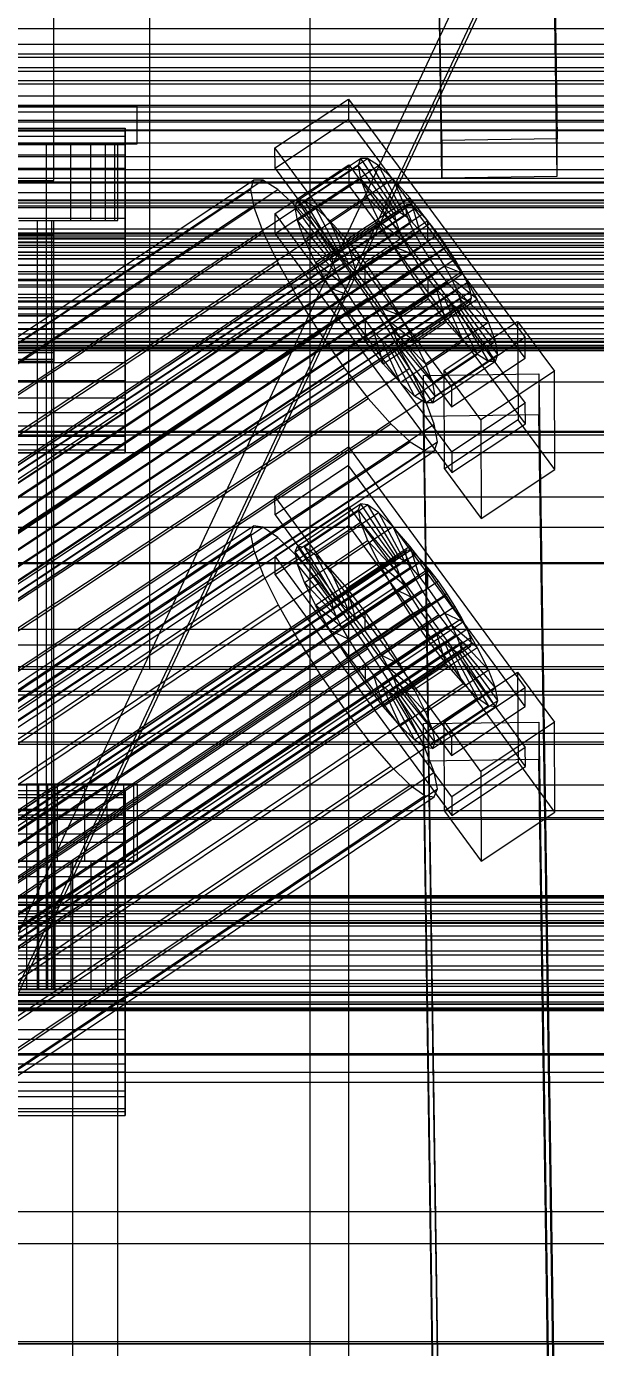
# Model space of a CAD drawing. Header units: millimetres. Extents: x -2500 to 58855, y -53268 to 6837.
# Drawn here: x 295.7 to 384.5, y -35105.9 to -34899.7 of the extents above; entities that cross this region are included whole.
import ezdxf

# ---------------------------------------------------------------- set-up
doc = ezdxf.new("R2010")
doc.units = ezdxf.units.MM
for name, color, linetype, lineweight in [('COTAS_O', 1, 'Continuous', 0), ('COTAS_R', 1, 'Continuous', 0), ('frontal_briquetadora', 7, 'Continuous', 0), ('frontal_C01', 7, 'Continuous', 0), ('frontal_C02', 7, 'Continuous', 0), ('frontal_C03', 7, 'Continuous', 0), ('frontal_C05', 7, 'Continuous', 0), ('frontal_mezcladora', 7, 'Continuous', 0), ('frontal_secador', 7, 'Continuous', 0), ('frontal_tolva-C01', 7, 'Continuous', 0)]:
    doc.layers.add(name, color=color, linetype=linetype, lineweight=lineweight)
doc.dimstyles.new('R19_100', dxfattribs={"dimtxt": 250, "dimasz": 150, "dimexe": 150, "dimexo": 80, "dimgap": 100, "dimtad": 1, "dimtih": 1, "dimtoh": 1, "dimdsep": 46, "dimcen": 0.09, "dimadec": 0, "dimazin": 0, "dimtfac": 1, "dimtdec": 4, "dimtofl": 0, "dimtmove": 0, "dimatfit": 3, "dimfxl": 1, "dimtolj": 1, "dimtzin": 0, "dimarcsym": 0})

# ---------------------------------------------------------------- blocks, each defined once
blk = doc.blocks.new('*D37')
at = {"layer": 'COTAS_R', "color": 0, "lineweight": -2, "transparency": 16777216}
for p, q in [((-1750, -35420), (-1750, -34450)), ((2600, -35420), (2600, -34450)), ((-1600, -34600), (2450, -34600))]:
    blk.add_line(p, q, dxfattribs=at)
at = {"layer": 'COTAS_R', "color": 0, "transparency": 16777216}
for points in [[(-1600, -34575), (-1600, -34625), (-1750, -34600)], [(2450, -34575), (2450, -34625), (2600, -34600)]]:
    blk.add_solid(points, dxfattribs=at)
at = {"layer": 'Defpoints', "color": 0, "transparency": 16777216}
for p in [(2600, -34600), (-1750, -35500), (2600, -35500)]:
    blk.add_point(p, dxfattribs=at)
blk = doc.blocks.new('*D43')
at = {"layer": 'COTAS_O', "color": 0, "lineweight": -2, "transparency": 16777216}
for p, q in [((-650, -34820), (-650, -34050)), ((650, -34820), (650, -34050)), ((-500, -34200), (500, -34200))]:
    blk.add_line(p, q, dxfattribs=at)
at = {"layer": 'COTAS_O', "color": 0, "transparency": 16777216}
for points in [[(-500, -34175), (-500, -34225), (-650, -34200)], [(500, -34175), (500, -34225), (650, -34200)]]:
    blk.add_solid(points, dxfattribs=at)
at = {"layer": 'Defpoints', "color": 0, "transparency": 16777216}
for p in [(650, -34200), (-650, -34900), (650, -34900)]:
    blk.add_point(p, dxfattribs=at)

msp = doc.modelspace()

# ---------------------------------------------------------------- linework, layer by layer
at = {"layer": 'frontal_briquetadora'}
for p, q in [((315, -35000), (315, -34710)), ((340, -34940), (340, -34760)), ((-1330, -34940), (340, -34940)), ((340, -34940), (490, -34940)), ((340, -34950), (340, -34940)), ((-1330, -34950), (340, -34950)), ((340, -34950), (346, -34950)), ((340, -35988), (340, -34950)), ((340, -34950), (490, -34950)), ((346, -35988), (346, -34950)), ((346, -34950), (484, -34950)), ((-1330, -35000), (490, -35000)), ((315, -35000), (430, -35000)), ((-1330, -35010), (490, -35010))]:
    msp.add_line(p, q, dxfattribs=at)
at = {"layer": 'frontal_C01'}
for p, q in [((334.501, -34918.631), (345.969, -34911.019)), ((345.969, -34911.019), (345.981, -34914.221)), ((345.969, -34911.019), (373.501, -34948.258)), ((345.981, -34914.221), (334.513, -34921.833)), ((373.513, -34951.46), (345.981, -34914.221)), ((-311.15, -34915.54), (311.15, -34915.54)), ((-311.15, -34915.982), (311.15, -34915.982)), ((-311.15, -34916.825), (311.15, -34916.825)), ((311.15, -34915.982), (311.15, -34915.54)), ((311.15, -34915.54), (311.15, -34916.825)), ((311.15, -34918.122), (311.15, -34915.982)), ((311.15, -34916.825), (311.15, -34919.749)), ((-311.15, -34918.122), (311.15, -34918.122)), ((311.15, -34921.813), (311.15, -34918.122)), ((334.513, -34921.833), (334.501, -34918.631)), ((362.033, -34955.87), (334.501, -34918.631)), ((-311.15, -34919.749), (311.15, -34919.749)), ((311.15, -34919.749), (311.15, -34924.115)), ((338.005, -34926.842), (347.835, -34920.318)), ((339.088, -34926.847), (348.918, -34920.323)), ((347.835, -34920.318), (347.47, -34921.39)), ((348.918, -34920.323), (347.835, -34920.318)), ((347.835, -34920.318), (353.378, -34928.64)), ((350.645, -34921.406), (348.918, -34920.323)), ((348.918, -34920.323), (353.892, -34928.643)), ((-311.15, -34921.813), (311.15, -34921.813)), ((311.15, -34926.804), (311.15, -34921.813)), ((334.513, -34921.833), (362.045, -34959.072)), ((334.539, -34928.877), (346.008, -34921.265)), ((337.64, -34927.914), (347.47, -34921.39)), ((340.816, -34927.93), (350.645, -34921.406)), ((346.008, -34921.265), (346.02, -34924.467)), ((346.008, -34921.265), (373.539, -34958.504)), ((347.47, -34921.39), (353.205, -34929.148)), ((347.47, -34921.39), (347.847, -34923.467)), ((352.899, -34923.492), (350.645, -34921.406)), ((350.645, -34921.406), (354.71, -34929.156)), ((-311.15, -34924.115), (311.15, -34924.115)), ((146.383, -35047.455), (330.692, -34925.124)), ((146.872, -35046.022), (331.181, -34923.69)), ((148.32, -35046.029), (332.629, -34923.698)), ((150.629, -35047.476), (334.938, -34925.145)), ((311.15, -34924.115), (311.15, -34929.623)), ((331.181, -34923.69), (330.692, -34925.124)), ((330.692, -34925.124), (331.197, -34927.9)), ((332.629, -34923.698), (331.181, -34923.69)), ((334.938, -34925.145), (332.629, -34923.698)), ((346.02, -34924.467), (334.551, -34932.078)), ((337.95, -34927.934), (334.938, -34925.145)), ((338.017, -34929.991), (347.847, -34923.467)), ((343.069, -34930.016), (352.899, -34923.492)), ((373.551, -34961.706), (346.02, -34924.467)), ((347.847, -34923.467), (353.384, -34930.132)), ((347.847, -34923.467), (348.941, -34926.406)), ((355.525, -34926.439), (352.899, -34923.492)), ((352.899, -34923.492), (355.777, -34930.144)), ((-311.15, -34926.804), (311.15, -34926.804)), ((311.15, -34932.755), (311.15, -34926.804)), ((337.64, -34927.914), (338.005, -34926.842)), ((343.549, -34935.165), (338.005, -34926.842)), ((338.005, -34926.842), (339.088, -34926.847)), ((344.062, -34935.167), (339.088, -34926.847)), ((339.088, -34926.847), (340.816, -34927.93)), ((339.111, -34932.931), (348.941, -34926.406)), ((345.695, -34932.964), (355.525, -34926.439)), ((348.941, -34926.406), (353.902, -34931.524)), ((348.941, -34926.406), (350.678, -34930.009)), ((358.345, -34930.047), (355.525, -34926.439)), ((355.525, -34926.439), (357.021, -34931.54)), ((141.045, -35069.965), (354.844, -34928.061)), ((141.218, -35069.457), (355.017, -34927.553)), ((141.224, -35070.949), (355.022, -34929.044)), ((141.731, -35069.46), (355.53, -34927.555)), ((142.549, -35069.973), (356.348, -34928.068)), ((143.617, -35070.961), (357.415, -34929.056)), ((146.887, -35050.232), (331.197, -34927.9)), ((153.641, -35050.265), (337.95, -34927.934)), ((331.197, -34927.9), (332.659, -34931.83)), ((334.551, -34932.078), (334.539, -34928.877)), ((362.071, -34966.116), (334.539, -34928.877)), ((343.376, -34935.672), (337.64, -34927.914)), ((338.017, -34929.991), (337.64, -34927.914)), ((341.461, -34931.874), (337.95, -34927.934)), ((344.88, -34935.68), (340.816, -34927.93)), ((340.816, -34927.93), (343.069, -34930.016)), ((353.205, -34929.148), (343.376, -34935.672)), ((353.378, -34928.64), (343.549, -34935.165)), ((353.892, -34928.643), (344.062, -34935.167)), ((354.71, -34929.156), (344.88, -34935.68)), ((353.205, -34929.148), (353.378, -34928.64)), ((353.384, -34930.132), (353.205, -34929.148)), ((353.378, -34928.64), (353.892, -34928.643)), ((353.892, -34928.643), (354.71, -34929.156)), ((354.71, -34929.156), (355.777, -34930.144)), ((355.017, -34927.553), (354.844, -34928.061)), ((354.844, -34928.061), (355.022, -34929.044)), ((355.53, -34927.555), (355.017, -34927.553)), ((355.022, -34929.044), (355.541, -34930.437)), ((356.348, -34928.068), (355.53, -34927.555)), ((357.415, -34929.056), (356.348, -34928.068)), ((358.659, -34930.452), (357.415, -34929.056)), ((-311.15, -34929.623), (311.15, -34929.623)), ((141.742, -35072.341), (355.541, -34930.437)), ((144.861, -35072.357), (358.659, -34930.452)), ((311.15, -34929.623), (311.15, -34935.899)), ((343.554, -34936.656), (338.017, -34929.991)), ((339.111, -34932.931), (338.017, -34929.991)), ((340.848, -34936.533), (350.678, -34930.009)), ((345.947, -34936.668), (343.069, -34930.016)), ((343.069, -34930.016), (345.695, -34932.964)), ((353.384, -34930.132), (343.554, -34936.656)), ((355.777, -34930.144), (345.947, -34936.668)), ((358.345, -34930.047), (348.515, -34936.571)), ((350.678, -34930.009), (354.725, -34933.231)), ((350.678, -34930.009), (352.938, -34934.028)), ((353.902, -34931.524), (353.384, -34930.132)), ((355.541, -34930.437), (356.363, -34932.143)), ((355.777, -34930.144), (357.021, -34931.54)), ((358.357, -34933.249), (358.345, -34930.047)), ((361.166, -34934.069), (358.345, -34930.047)), ((359.995, -34932.161), (358.659, -34930.452)), ((-440, -34931.906), (440, -34931.906)), ((-440, -34932.063), (440, -34932.063)), ((-440, -34932.361), (440, -34932.361)), ((-440, -34932.821), (440, -34932.821)), ((-440, -34933.398), (440, -34933.398)), ((311.15, -34932.755), (-311.15, -34932.755)), ((142.565, -35074.048), (356.363, -34932.143)), ((359.995, -34932.161), (146.196, -35074.066)), ((148.35, -35054.162), (332.659, -34931.83)), ((157.152, -35054.205), (341.461, -34931.874)), ((311.15, -34939.26), (311.15, -34932.755)), ((332.659, -34931.83), (334.981, -34936.646)), ((334.551, -34932.078), (362.083, -34969.317)), ((344.073, -34938.049), (339.111, -34932.931)), ((340.848, -34936.533), (339.111, -34932.931)), ((345.231, -34936.697), (341.461, -34931.874)), ((353.902, -34931.524), (344.073, -34938.049)), ((354.725, -34933.231), (344.895, -34939.755)), ((347.191, -34938.064), (345.695, -34932.964)), ((345.695, -34932.964), (348.515, -34936.571)), ((357.021, -34931.54), (347.191, -34938.064)), ((348.527, -34939.773), (358.357, -34933.249)), ((354.725, -34933.231), (353.902, -34931.524)), ((355.796, -34935.135), (354.725, -34933.231)), ((356.363, -34932.143), (357.434, -34934.047)), ((357.021, -34931.54), (358.357, -34933.249)), ((358.357, -34933.249), (359.693, -34935.154)), ((361.332, -34934.067), (359.995, -34932.161)), ((-440, -34934.129), (440, -34934.129)), ((-440, -34934.944), (440, -34934.944)), ((143.635, -35075.952), (357.434, -34934.047)), ((147.533, -35075.971), (361.332, -34934.067)), ((343.108, -34940.553), (352.938, -34934.028)), ((343.549, -34935.165), (343.376, -34935.672)), ((344.062, -34935.167), (343.549, -34935.165)), ((344.88, -34935.68), (344.062, -34935.167)), ((355.796, -34935.135), (345.966, -34941.659)), ((359.693, -34935.154), (349.863, -34941.678)), ((351.336, -34940.594), (361.166, -34934.069)), ((352.938, -34934.028), (355.796, -34935.135)), ((352.938, -34934.028), (355.569, -34938.191)), ((357.042, -34937.107), (355.796, -34935.135)), ((357.434, -34934.047), (358.68, -34936.019)), ((361.166, -34934.069), (359.693, -34935.154)), ((359.693, -34935.154), (360.939, -34937.126)), ((363.797, -34938.232), (361.166, -34934.069)), ((362.578, -34936.039), (361.332, -34934.067)), ((-440, -34935.897), (440, -34935.897)), ((-440, -34936.896), (440, -34936.896)), ((-311.15, -34935.899), (311.15, -34935.899)), ((144.881, -35077.924), (358.68, -34936.019)), ((148.779, -35077.943), (362.578, -34936.039)), ((150.672, -35058.977), (334.981, -34936.646)), ((345.231, -34936.697), (160.922, -35059.028)), ((311.15, -34935.899), (311.15, -34942.515)), ((334.981, -34936.646), (338.003, -34942.02)), ((344.895, -34939.755), (340.848, -34936.533)), ((343.108, -34940.553), (340.848, -34936.533)), ((343.376, -34935.672), (343.554, -34936.656)), ((343.554, -34936.656), (344.073, -34938.049)), ((345.947, -34936.668), (344.88, -34935.68)), ((349.002, -34942.074), (345.231, -34936.697)), ((347.191, -34938.064), (345.947, -34936.668)), ((357.042, -34937.107), (347.212, -34943.631)), ((348.515, -34936.571), (348.527, -34939.773)), ((348.515, -34936.571), (351.336, -34940.594)), ((360.939, -34937.126), (351.109, -34943.65)), ((355.569, -34938.191), (357.042, -34937.107)), ((358.378, -34939.012), (357.042, -34937.107)), ((358.68, -34936.019), (360.017, -34937.925)), ((363.797, -34938.232), (360.939, -34937.126)), ((360.939, -34937.126), (362.01, -34939.03)), ((363.648, -34937.943), (362.578, -34936.039)), ((440, -34938.006), (-440, -34938.006)), ((-440, -34939.12), (440, -34939.12)), ((-311.15, -34939.26), (311.15, -34939.26)), ((146.218, -35079.829), (360.017, -34937.925)), ((147.554, -35081.538), (361.352, -34939.634)), ((149.85, -35079.847), (363.648, -34937.943)), ((150.672, -35081.553), (364.471, -34939.649)), ((311.15, -34945.876), (311.15, -34939.26)), ((344.073, -34938.049), (344.895, -34939.755)), ((344.895, -34939.755), (345.966, -34941.659)), ((345.739, -34944.716), (355.569, -34938.191)), ((348.527, -34939.773), (347.191, -34938.064)), ((358.378, -34939.012), (348.548, -34945.536)), ((362.01, -34939.03), (352.18, -34945.554)), ((353.967, -34944.757), (363.797, -34938.232)), ((355.569, -34938.191), (358.39, -34942.214)), ((358.39, -34942.214), (358.378, -34939.012)), ((359.714, -34940.721), (358.378, -34939.012)), ((360.017, -34937.925), (361.352, -34939.634)), ((361.352, -34939.634), (362.596, -34941.03)), ((366.057, -34942.252), (362.01, -34939.03)), ((362.01, -34939.03), (362.833, -34940.736)), ((364.471, -34939.649), (363.648, -34937.943)), ((366.057, -34942.252), (363.797, -34938.232)), ((364.989, -34941.042), (364.471, -34939.649)), ((-440, -34940.311), (440, -34940.311)), ((-440, -34941.464), (440, -34941.464)), ((148.798, -35082.934), (362.596, -34941.03)), ((151.191, -35082.946), (364.989, -34941.042)), ((345.966, -34941.659), (343.108, -34940.553)), ((345.739, -34944.716), (343.108, -34940.553)), ((345.966, -34941.659), (347.212, -34943.631)), ((349.863, -34941.678), (348.527, -34939.773)), ((349.863, -34941.678), (351.336, -34940.594)), ((351.109, -34943.65), (349.863, -34941.678)), ((359.714, -34940.721), (349.884, -34947.245)), ((351.336, -34940.594), (353.967, -34944.757)), ((362.833, -34940.736), (353.003, -34947.261)), ((361.21, -34945.821), (359.714, -34940.721)), ((360.958, -34942.117), (359.714, -34940.721)), ((362.596, -34941.03), (363.664, -34942.018)), ((367.794, -34945.854), (362.833, -34940.736)), ((362.833, -34940.736), (363.351, -34942.129)), ((365.168, -34942.025), (364.989, -34941.042)), ((-440, -34942.655), (440, -34942.655)), ((-440, -34943.769), (440, -34943.769)), ((-311.15, -34942.515), (311.15, -34942.515)), ((149.865, -35083.922), (363.664, -34942.018)), ((150.683, -35084.435), (364.482, -34942.531)), ((151.196, -35084.438), (364.995, -34942.533)), ((151.369, -35083.93), (365.168, -34942.025)), ((153.694, -35064.351), (338.003, -34942.02)), ((164.693, -35064.406), (349.002, -34942.074)), ((311.15, -34942.515), (311.15, -34949.02)), ((338.003, -34942.02), (341.52, -34947.585)), ((347.212, -34943.631), (345.739, -34944.716)), ((347.212, -34943.631), (348.548, -34945.536)), ((348.56, -34948.738), (358.39, -34942.214)), ((352.519, -34947.639), (349.002, -34942.074)), ((352.18, -34945.554), (351.109, -34943.65)), ((351.109, -34943.65), (353.967, -34944.757)), ((360.958, -34942.117), (351.128, -34948.641)), ((362.025, -34943.105), (352.196, -34949.63)), ((362.843, -34943.618), (353.014, -34950.142)), ((363.351, -34942.129), (353.521, -34948.653)), ((363.357, -34943.621), (353.527, -34950.145)), ((363.53, -34943.113), (353.7, -34949.637)), ((356.228, -34948.776), (366.057, -34942.252)), ((358.39, -34942.214), (361.21, -34945.821)), ((363.836, -34948.769), (360.958, -34942.117)), ((362.025, -34943.105), (360.958, -34942.117)), ((366.09, -34950.855), (362.025, -34943.105)), ((362.843, -34943.618), (362.025, -34943.105)), ((367.817, -34951.938), (362.843, -34943.618)), ((363.357, -34943.621), (362.843, -34943.618)), ((368.888, -34948.794), (363.351, -34942.129)), ((363.351, -34942.129), (363.53, -34943.113)), ((363.53, -34943.113), (363.357, -34943.621)), ((368.9, -34951.943), (363.357, -34943.621)), ((369.265, -34950.871), (363.53, -34943.113)), ((363.664, -34942.018), (364.482, -34942.531)), ((364.482, -34942.531), (364.995, -34942.533)), ((364.995, -34942.533), (365.168, -34942.025)), ((367.794, -34945.854), (366.057, -34942.252)), ((-440, -34944.879), (440, -34944.879)), ((-440, -34945.878), (440, -34945.878)), ((-311.15, -34945.876), (311.15, -34945.876)), ((311.15, -34952.152), (311.15, -34945.876)), ((348.56, -34948.738), (345.739, -34944.716)), ((348.548, -34945.536), (348.56, -34948.738)), ((348.548, -34945.536), (349.884, -34947.245)), ((351.38, -34952.346), (361.21, -34945.821)), ((353.003, -34947.261), (352.18, -34945.554)), ((352.18, -34945.554), (356.228, -34948.776)), ((353.967, -34944.757), (356.228, -34948.776)), ((357.964, -34952.379), (367.794, -34945.854)), ((360.882, -34953.358), (372.35, -34945.746)), ((361.21, -34945.821), (363.836, -34948.769)), ((368.888, -34948.794), (367.794, -34945.854)), ((372.35, -34945.746), (372.408, -34961.115)), ((372.35, -34945.746), (378.086, -34953.504)), ((-440, -34946.831), (440, -34946.831)), ((-440, -34947.646), (440, -34947.646)), ((157.211, -35069.916), (341.52, -34947.585)), ((168.21, -35069.971), (352.519, -34947.639)), ((341.52, -34947.585), (345.291, -34952.962)), ((349.884, -34947.245), (351.38, -34952.346)), ((349.884, -34947.245), (351.128, -34948.641)), ((355.541, -34953.013), (352.519, -34947.639)), ((353.521, -34948.653), (353.003, -34947.261)), ((353.003, -34947.261), (357.964, -34952.379)), ((-440, -34948.377), (440, -34948.377)), ((-440, -34948.954), (440, -34948.954)), ((-440, -34949.414), (440, -34949.414)), ((-440, -34949.712), (440, -34949.712)), ((-440, -34949.869), (440, -34949.869)), ((-311.15, -34949.02), (311.15, -34949.02)), ((311.15, -34949.02), (311.15, -34954.971)), ((351.38, -34952.346), (348.56, -34948.738)), ((351.128, -34948.641), (354.006, -34955.293)), ((351.128, -34948.641), (352.196, -34949.63)), ((352.196, -34949.63), (356.26, -34957.379)), ((352.196, -34949.63), (353.014, -34950.142)), ((353.7, -34949.637), (353.521, -34948.653)), ((353.521, -34948.653), (359.058, -34955.318)), ((353.527, -34950.145), (353.7, -34949.637)), ((353.7, -34949.637), (359.436, -34957.395)), ((354.006, -34955.293), (363.836, -34948.769)), ((356.228, -34948.776), (357.964, -34952.379)), ((359.058, -34955.318), (368.888, -34948.794)), ((373.501, -34948.258), (362.033, -34955.87)), ((363.836, -34948.769), (366.09, -34950.855)), ((369.265, -34950.871), (368.888, -34948.794)), ((373.513, -34951.46), (373.501, -34948.258)), ((-450, -34950.263), (450, -34950.263)), ((353.014, -34950.142), (357.987, -34958.462)), ((353.014, -34950.142), (353.527, -34950.145)), ((353.527, -34950.145), (359.07, -34958.467)), ((356.26, -34957.379), (366.09, -34950.855)), ((357.987, -34958.462), (367.817, -34951.938)), ((359.07, -34958.467), (368.9, -34951.943)), ((359.436, -34957.395), (369.265, -34950.871)), ((362.045, -34959.072), (373.513, -34951.46)), ((366.09, -34950.855), (367.817, -34951.938)), ((367.817, -34951.938), (368.9, -34951.943)), ((368.9, -34951.943), (369.265, -34950.871)), ((-311.15, -34952.152), (311.15, -34952.152)), ((160.982, -35075.293), (345.291, -34952.962)), ((171.232, -35075.344), (355.541, -34953.013)), ((311.15, -34957.66), (311.15, -34952.152)), ((345.291, -34952.962), (349.061, -34957.785)), ((354.006, -34955.293), (351.38, -34952.346)), ((357.863, -34957.829), (355.541, -34953.013)), ((357.646, -34954.155), (375.644, -34953.914)), ((357.646, -34960.559), (357.646, -34954.155)), ((360.514, -35146.103), (357.646, -34954.155)), ((357.964, -34952.379), (359.058, -34955.318)), ((360.939, -34968.726), (360.882, -34953.358)), ((366.618, -34961.116), (360.882, -34953.358)), ((378.086, -34953.504), (366.618, -34961.116)), ((375.644, -34953.914), (375.644, -34960.317)), ((375.644, -34953.914), (378.512, -35145.861)), ((378.143, -34968.873), (378.086, -34953.504)), ((-311.15, -34954.971), (311.15, -34954.971)), ((311.15, -34954.971), (311.15, -34959.962)), ((356.26, -34957.379), (354.006, -34955.293)), ((359.058, -34955.318), (359.436, -34957.395)), ((362.033, -34955.87), (362.045, -34959.072)), ((-311.15, -34957.66), (311.15, -34957.66)), ((164.752, -35080.116), (349.061, -34957.785)), ((173.554, -35080.16), (357.863, -34957.829)), ((311.15, -34962.026), (311.15, -34957.66)), ((349.061, -34957.785), (352.572, -34961.725)), ((357.987, -34958.462), (356.26, -34957.379)), ((359.326, -34961.759), (357.863, -34957.829)), ((359.436, -34957.395), (359.07, -34958.467)), ((-311.15, -34959.962), (311.15, -34959.962)), ((311.15, -34959.962), (311.15, -34963.653)), ((375.644, -34960.317), (357.646, -34960.559)), ((359.07, -34958.467), (357.987, -34958.462)), ((373.539, -34958.504), (362.071, -34966.116)), ((373.551, -34961.706), (373.539, -34958.504)), ((378.512, -35152.265), (375.644, -34960.317)), ((-311.15, -34962.026), (311.15, -34962.026)), ((168.263, -35084.057), (352.572, -34961.725)), ((175.016, -35084.09), (359.326, -34961.759)), ((311.15, -34964.95), (311.15, -34962.026)), ((352.572, -34961.725), (355.584, -34964.514)), ((360.514, -35152.507), (357.646, -34960.559)), ((359.83, -34964.535), (359.326, -34961.759)), ((372.408, -34961.115), (360.939, -34968.726)), ((362.083, -34969.317), (373.551, -34961.706)), ((366.618, -34961.116), (366.675, -34976.484)), ((378.143, -34968.873), (372.408, -34961.115)), ((450, -34963.07), (-450, -34963.07)), ((-311.15, -34963.653), (311.15, -34963.653)), ((171.275, -35086.845), (355.584, -34964.514)), ((311.15, -34963.653), (311.15, -34965.793)), ((355.584, -34964.514), (357.893, -34965.961)), ((-311.15, -34964.95), (311.15, -34964.95)), ((-311.15, -34965.793), (311.15, -34965.793)), ((-311.15, -34966.235), (311.15, -34966.235)), ((173.584, -35088.293), (357.893, -34965.961)), ((175.032, -35088.3), (359.341, -34965.968)), ((175.521, -35086.867), (359.83, -34964.535)), ((311.15, -34966.235), (311.15, -34964.95)), ((311.15, -34965.793), (311.15, -34966.235)), ((357.893, -34965.961), (359.341, -34965.968)), ((359.341, -34965.968), (359.83, -34964.535)), ((362.071, -34966.116), (362.083, -34969.317)), ((360.939, -34968.726), (366.675, -34976.484)), ((366.675, -34976.484), (378.143, -34968.873)), ((450, -34983.421), (-450, -34983.421)), ((-450, -34996.228), (450, -34996.228))]:
    msp.add_line(p, q, dxfattribs=at)
at = {"layer": 'frontal_C02'}
for p, q in [((360.514, -34917.476), (357.646, -34723.709)), ((375.644, -34723.465), (378.512, -34917.232)), ((378.512, -34923.078), (375.644, -34729.311)), ((360.514, -34923.322), (357.646, -34729.554)), ((-425, -34911.965), (425, -34911.965)), ((378.512, -34917.232), (360.514, -34917.476)), ((360.514, -34917.476), (360.514, -34923.322)), ((378.512, -34923.078), (378.512, -34917.232)), ((360.514, -34923.322), (378.512, -34923.078)), ((425, -34923.441), (-425, -34923.441)), ((425, -34926.812), (-425, -34926.812)), ((-425, -34938.288), (425, -34938.288)), ((-450, -34966.206), (450, -34966.206)), ((334.501, -34973.009), (345.969, -34965.325)), ((345.969, -34965.325), (345.981, -34968.248)), ((345.969, -34965.325), (373.501, -35002.918)), ((345.981, -34968.248), (334.513, -34975.931)), ((373.513, -35005.841), (345.981, -34968.248)), ((334.513, -34975.931), (334.501, -34973.009)), ((362.033, -35010.602), (334.501, -34973.009)), ((334.539, -34982.361), (346.008, -34974.678)), ((338.005, -34980.8), (347.835, -34974.214)), ((339.088, -34980.947), (348.918, -34974.361)), ((346.008, -34974.678), (346.02, -34977.6)), ((346.008, -34974.678), (373.539, -35012.271)), ((347.835, -34974.214), (347.47, -34975.144)), ((348.918, -34974.361), (347.835, -34974.214)), ((347.835, -34974.214), (353.378, -34982.536)), ((350.645, -34975.576), (348.918, -34974.361)), ((348.918, -34974.361), (353.892, -34982.605)), ((334.513, -34975.931), (362.045, -35013.524)), ((337.64, -34981.73), (347.47, -34975.144)), ((340.816, -34982.162), (350.645, -34975.576)), ((347.47, -34975.144), (353.205, -34982.976)), ((347.47, -34975.144), (347.847, -34977.089)), ((352.899, -34977.775), (350.645, -34975.576)), ((350.645, -34975.576), (354.71, -34983.181)), ((450, -34977.896), (-450, -34977.896)), ((146.383, -35102.397), (330.692, -34978.913)), ((146.872, -35101.153), (331.181, -34977.669)), ((148.32, -35101.35), (332.629, -34977.866)), ((331.181, -34977.669), (330.692, -34978.913)), ((330.692, -34978.913), (331.197, -34981.512)), ((332.629, -34977.866), (331.181, -34977.669)), ((334.938, -34979.49), (332.629, -34977.866)), ((346.02, -34977.6), (334.551, -34985.284)), ((338.017, -34983.674), (347.847, -34977.089)), ((343.069, -34984.361), (352.899, -34977.775)), ((373.551, -35015.193), (346.02, -34977.6)), ((347.847, -34977.089), (353.384, -34983.897)), ((347.847, -34977.089), (348.941, -34979.914)), ((355.525, -34980.81), (352.899, -34977.775)), ((352.899, -34977.775), (355.777, -34984.223)), ((150.629, -35102.974), (334.938, -34979.49)), ((337.95, -34982.43), (334.938, -34979.49)), ((337.64, -34981.73), (338.005, -34980.8)), ((343.549, -34989.121), (338.005, -34980.8)), ((338.005, -34980.8), (339.088, -34980.947)), ((344.062, -34989.191), (339.088, -34980.947)), ((339.088, -34980.947), (340.816, -34982.162)), ((339.111, -34986.5), (348.941, -34979.914)), ((345.695, -34987.395), (355.525, -34980.81)), ((348.941, -34979.914), (353.902, -34985.236)), ((348.941, -34979.914), (350.678, -34983.429)), ((358.345, -34984.472), (355.525, -34980.81)), ((355.525, -34980.81), (357.021, -34985.66)), ((141.045, -35125.12), (354.844, -34981.879)), ((141.218, -35124.679), (355.017, -34981.438)), ((141.224, -35126.041), (355.022, -34982.799)), ((141.731, -35124.749), (355.53, -34981.508)), ((142.549, -35125.324), (356.348, -34982.083)), ((146.887, -35104.996), (331.197, -34981.512)), ((153.641, -35105.914), (337.95, -34982.43)), ((331.197, -34981.512), (332.659, -34985.29)), ((334.551, -34985.284), (334.539, -34982.361)), ((362.071, -35019.954), (334.539, -34982.361)), ((343.376, -34989.562), (337.64, -34981.73)), ((338.017, -34983.674), (337.64, -34981.73)), ((341.461, -34986.487), (337.95, -34982.43)), ((344.88, -34989.767), (340.816, -34982.162)), ((340.816, -34982.162), (343.069, -34984.361)), ((353.205, -34982.976), (343.376, -34989.562)), ((353.378, -34982.536), (343.549, -34989.121)), ((353.892, -34982.605), (344.062, -34989.191)), ((353.205, -34982.976), (353.378, -34982.536)), ((353.384, -34983.897), (353.205, -34982.976)), ((353.378, -34982.536), (353.892, -34982.605)), ((353.892, -34982.605), (354.71, -34983.181)), ((355.017, -34981.438), (354.844, -34981.879)), ((354.844, -34981.879), (355.022, -34982.799)), ((355.53, -34981.508), (355.017, -34981.438)), ((355.022, -34982.799), (355.541, -34984.138)), ((356.348, -34982.083), (355.53, -34981.508)), ((357.415, -34983.125), (356.348, -34982.083)), ((141.742, -35127.379), (355.541, -34984.138)), ((143.617, -35126.366), (357.415, -34983.125)), ((144.861, -35127.804), (358.659, -34984.562)), ((343.554, -34990.483), (338.017, -34983.674)), ((339.111, -34986.5), (338.017, -34983.674)), ((340.848, -34990.015), (350.678, -34983.429)), ((345.947, -34990.808), (343.069, -34984.361)), ((343.069, -34984.361), (345.695, -34987.395)), ((353.384, -34983.897), (343.554, -34990.483)), ((354.71, -34983.181), (344.88, -34989.767)), ((355.777, -34984.223), (345.947, -34990.808)), ((358.345, -34984.472), (348.515, -34991.058)), ((350.678, -34983.429), (354.725, -34986.901)), ((350.678, -34983.429), (352.938, -34987.394)), ((353.902, -34985.236), (353.384, -34983.897)), ((354.71, -34983.181), (355.777, -34984.223)), ((355.541, -34984.138), (356.363, -34985.803)), ((355.777, -34984.223), (357.021, -34985.66)), ((358.659, -34984.562), (357.415, -34983.125)), ((358.357, -34987.394), (358.345, -34984.472)), ((361.166, -34988.512), (358.345, -34984.472)), ((359.995, -34986.297), (358.659, -34984.562)), ((142.565, -35129.044), (356.363, -34985.803)), ((359.995, -34986.297), (146.196, -35129.538)), ((148.35, -35108.774), (332.659, -34985.29)), ((157.152, -35109.971), (341.461, -34986.487)), ((332.659, -34985.29), (334.981, -34989.989)), ((334.551, -34985.284), (362.083, -35022.877)), ((344.073, -34991.821), (339.111, -34986.5)), ((340.848, -34990.015), (339.111, -34986.5)), ((345.231, -34991.382), (341.461, -34986.487)), ((353.902, -34985.236), (344.073, -34991.821)), ((354.725, -34986.901), (344.895, -34993.486)), ((357.021, -34985.66), (347.191, -34992.246)), ((354.725, -34986.901), (353.902, -34985.236)), ((355.796, -34988.778), (354.725, -34986.901)), ((356.363, -34985.803), (357.434, -34987.681)), ((357.021, -34985.66), (358.357, -34987.394)), ((361.332, -34988.211), (359.995, -34986.297)), ((143.635, -35130.922), (357.434, -34987.681)), ((147.533, -35131.452), (361.332, -34988.211)), ((343.108, -34993.979), (352.938, -34987.394)), ((343.549, -34989.121), (343.376, -34989.562)), ((344.062, -34989.191), (343.549, -34989.121)), ((344.88, -34989.767), (344.062, -34989.191)), ((347.191, -34992.246), (345.695, -34987.395)), ((345.695, -34987.395), (348.515, -34991.058)), ((355.796, -34988.778), (345.966, -34995.364)), ((348.527, -34993.98), (358.357, -34987.394)), ((351.336, -34995.098), (361.166, -34988.512)), ((352.938, -34987.394), (355.796, -34988.778)), ((352.938, -34987.394), (355.569, -34991.537)), ((357.042, -34990.741), (355.796, -34988.778)), ((357.434, -34987.681), (358.68, -34989.644)), ((358.357, -34987.394), (359.693, -34989.308)), ((361.166, -34988.512), (359.693, -34989.308)), ((363.797, -34992.656), (361.166, -34988.512)), ((362.578, -34990.174), (361.332, -34988.211)), ((144.881, -35132.885), (358.68, -34989.644)), ((148.779, -35133.415), (362.578, -34990.174)), ((150.672, -35113.473), (334.981, -34989.989)), ((334.981, -34989.989), (338.003, -34995.288)), ((344.895, -34993.486), (340.848, -34990.015)), ((343.108, -34993.979), (340.848, -34990.015)), ((343.376, -34989.562), (343.554, -34990.483)), ((343.554, -34990.483), (344.073, -34991.821)), ((345.947, -34990.808), (344.88, -34989.767)), ((347.191, -34992.246), (345.947, -34990.808)), ((357.042, -34990.741), (347.212, -34997.327)), ((348.515, -34991.058), (348.527, -34993.98)), ((348.515, -34991.058), (351.336, -34995.098)), ((359.693, -34989.308), (349.863, -34995.894)), ((360.939, -34991.271), (351.109, -34997.857)), ((355.569, -34991.537), (357.042, -34990.741)), ((358.378, -34992.655), (357.042, -34990.741)), ((358.68, -34989.644), (360.017, -34991.558)), ((359.693, -34989.308), (360.939, -34991.271)), ((363.797, -34992.656), (360.939, -34991.271)), ((360.939, -34991.271), (362.01, -34993.149)), ((363.648, -34992.051), (362.578, -34990.174)), ((146.218, -35134.799), (360.017, -34991.558)), ((147.554, -35136.534), (361.352, -34993.292)), ((149.85, -35135.293), (363.648, -34992.051)), ((345.231, -34991.382), (160.922, -35114.866)), ((344.073, -34991.821), (344.895, -34993.486)), ((349.002, -34996.784), (345.231, -34991.382)), ((345.739, -34998.123), (355.569, -34991.537)), ((348.527, -34993.98), (347.191, -34992.246)), ((358.378, -34992.655), (348.548, -34999.241)), ((362.01, -34993.149), (352.18, -34999.735)), ((353.967, -34999.242), (363.797, -34992.656)), ((355.569, -34991.537), (358.39, -34995.578)), ((358.39, -34995.578), (358.378, -34992.655)), ((359.714, -34994.39), (358.378, -34992.655)), ((360.017, -34991.558), (361.352, -34993.292)), ((361.352, -34993.292), (362.596, -34994.73)), ((366.057, -34996.62), (362.01, -34993.149)), ((362.01, -34993.149), (362.833, -34994.814)), ((364.471, -34993.716), (363.648, -34992.051)), ((366.057, -34996.62), (363.797, -34992.656)), ((148.798, -35137.971), (362.596, -34994.73)), ((150.672, -35136.958), (364.471, -34993.716)), ((151.191, -35138.296), (364.989, -34995.055)), ((153.694, -35118.772), (338.003, -34995.288)), ((338.003, -34995.288), (341.52, -35000.828)), ((345.966, -34995.364), (343.108, -34993.979)), ((345.739, -34998.123), (343.108, -34993.979)), ((344.895, -34993.486), (345.966, -34995.364)), ((345.966, -34995.364), (347.212, -34997.327)), ((349.863, -34995.894), (348.527, -34993.98)), ((349.863, -34995.894), (351.336, -34995.098)), ((359.714, -34994.39), (349.884, -35000.976)), ((351.336, -34995.098), (353.967, -34999.242)), ((362.833, -34994.814), (353.003, -35001.4)), ((361.21, -34999.24), (359.714, -34994.39)), ((360.958, -34995.827), (359.714, -34994.39)), ((362.596, -34994.73), (363.664, -34995.771)), ((367.794, -35000.135), (362.833, -34994.814)), ((362.833, -34994.814), (363.351, -34996.153)), ((364.989, -34995.055), (364.471, -34993.716)), ((365.168, -34995.976), (364.989, -34995.055)), ((149.865, -35139.013), (363.664, -34995.771)), ((150.683, -35139.588), (364.482, -34996.347)), ((151.196, -35139.658), (364.995, -34996.416)), ((151.369, -35139.217), (365.168, -34995.976)), ((164.693, -35120.268), (349.002, -34996.784)), ((347.212, -34997.327), (345.739, -34998.123)), ((347.212, -34997.327), (348.548, -34999.241)), ((348.56, -35002.164), (358.39, -34995.578)), ((352.519, -35002.323), (349.002, -34996.784)), ((351.109, -34997.857), (349.863, -34995.894)), ((360.958, -34995.827), (351.128, -35002.413)), ((362.025, -34996.869), (352.196, -35003.455)), ((362.843, -34997.444), (353.014, -35004.03)), ((363.351, -34996.153), (353.521, -35002.738)), ((363.357, -34997.514), (353.527, -35004.1)), ((363.53, -34997.073), (353.7, -35003.659)), ((356.228, -35003.206), (366.057, -34996.62)), ((358.39, -34995.578), (361.21, -34999.24)), ((363.836, -35002.274), (360.958, -34995.827)), ((362.025, -34996.869), (360.958, -34995.827)), ((366.09, -35004.474), (362.025, -34996.869)), ((362.843, -34997.444), (362.025, -34996.869)), ((367.817, -35005.688), (362.843, -34997.444)), ((363.357, -34997.514), (362.843, -34997.444)), ((368.888, -35002.961), (363.351, -34996.153)), ((363.351, -34996.153), (363.53, -34997.073)), ((363.53, -34997.073), (363.357, -34997.514)), ((368.9, -35005.836), (363.357, -34997.514)), ((369.265, -35004.905), (363.53, -34997.073)), ((363.664, -34995.771), (364.482, -34996.347)), ((364.482, -34996.347), (364.995, -34996.416)), ((364.995, -34996.416), (365.168, -34995.976)), ((367.794, -35000.135), (366.057, -34996.62)), ((348.56, -35002.164), (345.739, -34998.123)), ((348.548, -34999.241), (348.56, -35002.164)), ((348.548, -34999.241), (349.884, -35000.976)), ((352.18, -34999.735), (351.109, -34997.857)), ((351.109, -34997.857), (353.967, -34999.242)), ((351.38, -35005.826), (361.21, -34999.24)), ((353.967, -34999.242), (356.228, -35003.206)), ((361.21, -34999.24), (363.836, -35002.274)), ((450, -34999.677), (-450, -34999.677)), ((157.211, -35124.312), (341.52, -35000.828)), ((341.52, -35000.828), (345.291, -35006.229)), ((349.884, -35000.976), (351.38, -35005.826)), ((349.884, -35000.976), (351.128, -35002.413)), ((353.003, -35001.4), (352.18, -34999.735)), ((352.18, -34999.735), (356.228, -35003.206)), ((353.521, -35002.738), (353.003, -35001.4)), ((353.003, -35001.4), (357.964, -35006.721)), ((357.964, -35006.721), (367.794, -35000.135)), ((360.882, -35008.158), (372.35, -35000.475)), ((368.888, -35002.961), (367.794, -35000.135)), ((372.35, -35000.475), (372.408, -35014.504)), ((372.35, -35000.475), (378.086, -35008.307)), ((168.21, -35125.807), (352.519, -35002.323)), ((351.38, -35005.826), (348.56, -35002.164)), ((351.128, -35002.413), (354.006, -35008.86)), ((351.128, -35002.413), (352.196, -35003.455)), ((352.196, -35003.455), (356.26, -35011.059)), ((352.196, -35003.455), (353.014, -35004.03)), ((355.541, -35007.623), (352.519, -35002.323)), ((353.7, -35003.659), (353.521, -35002.738)), ((353.521, -35002.738), (359.058, -35009.547)), ((353.527, -35004.1), (353.7, -35003.659)), ((353.7, -35003.659), (359.436, -35011.491)), ((354.006, -35008.86), (363.836, -35002.274)), ((356.228, -35003.206), (357.964, -35006.721)), ((359.058, -35009.547), (368.888, -35002.961)), ((373.501, -35002.918), (362.033, -35010.602)), ((363.836, -35002.274), (366.09, -35004.474)), ((369.265, -35004.905), (368.888, -35002.961)), ((373.513, -35005.841), (373.501, -35002.918)), ((353.014, -35004.03), (357.987, -35012.274)), ((353.014, -35004.03), (353.527, -35004.1)), ((353.527, -35004.1), (359.07, -35012.421)), ((356.26, -35011.059), (366.09, -35004.474)), ((357.987, -35012.274), (367.817, -35005.688)), ((359.436, -35011.491), (369.265, -35004.905)), ((366.09, -35004.474), (367.817, -35005.688)), ((367.817, -35005.688), (368.9, -35005.836)), ((368.9, -35005.836), (369.265, -35004.905)), ((160.982, -35129.713), (345.291, -35006.229)), ((171.232, -35131.107), (355.541, -35007.623)), ((345.291, -35006.229), (349.061, -35011.125)), ((354.006, -35008.86), (351.38, -35005.826)), ((357.863, -35012.322), (355.541, -35007.623)), ((357.964, -35006.721), (359.058, -35009.547)), ((359.07, -35012.421), (368.9, -35005.836)), ((362.045, -35013.524), (373.513, -35005.841)), ((356.26, -35011.059), (354.006, -35008.86)), ((357.646, -35008.53), (375.644, -35008.286)), ((357.646, -35014.376), (357.646, -35008.53)), ((360.514, -35202.297), (357.646, -35008.53)), ((359.058, -35009.547), (359.436, -35011.491)), ((360.939, -35022.187), (360.882, -35008.158)), ((366.618, -35015.99), (360.882, -35008.158)), ((378.086, -35008.307), (366.618, -35015.99)), ((375.644, -35008.286), (375.644, -35014.132)), ((375.644, -35008.286), (378.512, -35202.053)), ((378.143, -35022.336), (378.086, -35008.307)), ((-450, -35011.368), (450, -35011.368)), ((164.752, -35134.609), (349.061, -35011.125)), ((349.061, -35011.125), (352.572, -35015.181)), ((357.987, -35012.274), (356.26, -35011.059)), ((359.436, -35011.491), (359.07, -35012.421)), ((362.033, -35010.602), (362.045, -35013.524)), ((173.554, -35135.806), (357.863, -35012.322)), ((359.326, -35016.1), (357.863, -35012.322)), ((359.07, -35012.421), (357.987, -35012.274)), ((373.539, -35012.271), (362.071, -35019.954)), ((373.551, -35015.193), (373.539, -35012.271)), ((168.263, -35138.665), (352.572, -35015.181)), ((352.572, -35015.181), (355.584, -35018.122)), ((375.644, -35014.132), (357.646, -35014.376)), ((360.514, -35208.143), (357.646, -35014.376)), ((372.408, -35014.504), (360.939, -35022.187)), ((362.083, -35022.877), (373.551, -35015.193)), ((366.618, -35015.99), (366.675, -35030.019)), ((378.143, -35022.336), (372.408, -35014.504)), ((378.512, -35207.899), (375.644, -35014.132)), ((171.275, -35141.606), (355.584, -35018.122)), ((175.016, -35139.584), (359.326, -35016.1)), ((355.584, -35018.122), (357.893, -35019.745)), ((359.83, -35018.699), (359.326, -35016.1)), ((-311.15, -35018.945), (311.15, -35018.945)), ((-311.15, -35019.581), (311.15, -35019.581)), ((-311.15, -35020.039), (311.15, -35020.039)), ((173.584, -35143.229), (357.893, -35019.745)), ((175.032, -35143.426), (359.341, -35019.942)), ((175.521, -35142.183), (359.83, -35018.699)), ((311.15, -35019.581), (311.15, -35018.945)), ((311.15, -35018.945), (311.15, -35020.039)), ((311.15, -35021.904), (311.15, -35019.581)), ((311.15, -35020.039), (311.15, -35022.788)), ((357.893, -35019.745), (359.341, -35019.942)), ((359.341, -35019.942), (359.83, -35018.699)), ((362.071, -35019.954), (362.083, -35022.877)), ((-311.15, -35021.904), (311.15, -35021.904)), ((311.15, -35025.755), (311.15, -35021.904)), ((360.939, -35022.187), (366.675, -35030.019)), ((-311.15, -35022.788), (311.15, -35022.788)), ((311.15, -35022.788), (311.15, -35027.005)), ((366.675, -35030.019), (378.143, -35022.336)), ((-311.15, -35025.755), (311.15, -35025.755)), ((311.15, -35030.872), (311.15, -35025.755)), ((-311.15, -35027.005), (311.15, -35027.005)), ((311.15, -35027.005), (311.15, -35032.403)), ((-311.15, -35030.872), (311.15, -35030.872)), ((-311.15, -35032.403), (311.15, -35032.403)), ((311.15, -35036.906), (311.15, -35030.872)), ((311.15, -35032.403), (311.15, -35038.613)), ((-440, -35035.335), (440, -35035.335)), ((-440, -35035.561), (440, -35035.561)), ((-440, -35035.723), (440, -35035.723)), ((-440, -35036.384), (440, -35036.384)), ((-440, -35036.697), (440, -35036.697)), ((-440, -35037.748), (440, -35037.748)), ((-440, -35038.191), (440, -35038.191)), ((311.15, -35036.906), (-311.15, -35036.906)), ((-311.15, -35038.613), (311.15, -35038.613)), ((311.15, -35043.446), (311.15, -35036.906)), ((311.15, -35038.613), (311.15, -35045.213)), ((-440, -35039.561), (440, -35039.561)), ((-440, -35040.104), (440, -35040.104)), ((440, -35041.699), (-440, -35041.699)), ((-440, -35042.304), (440, -35042.304)), ((-440, -35044.017), (440, -35044.017)), ((-440, -35044.643), (440, -35044.643)), ((-311.15, -35043.446), (311.15, -35043.446)), ((311.15, -35050.046), (311.15, -35043.446)), ((-440, -35046.355), (440, -35046.355)), ((-440, -35046.96), (440, -35046.96)), ((-311.15, -35045.213), (311.15, -35045.213)), ((311.15, -35045.213), (311.15, -35051.753)), ((-440, -35048.556), (440, -35048.556)), ((-440, -35049.098), (440, -35049.098)), ((-440, -35050.468), (440, -35050.468)), ((-440, -35050.911), (440, -35050.911)), ((-311.15, -35050.046), (311.15, -35050.046)), ((311.15, -35056.257), (311.15, -35050.046)), ((-440, -35051.963), (440, -35051.963)), ((-440, -35052.276), (440, -35052.276)), ((-440, -35052.937), (440, -35052.937)), ((-440, -35053.099), (440, -35053.099)), ((-311.15, -35051.753), (311.15, -35051.753)), ((311.15, -35051.753), (311.15, -35057.787)), ((-440, -35053.324), (440, -35053.324)), ((-311.15, -35056.257), (311.15, -35056.257)), ((311.15, -35061.654), (311.15, -35056.257)), ((-311.15, -35057.787), (311.15, -35057.787)), ((311.15, -35057.787), (311.15, -35062.904)), ((-311.15, -35061.654), (311.15, -35061.654)), ((-311.15, -35062.904), (311.15, -35062.904)), ((311.15, -35065.872), (311.15, -35061.654)), ((311.15, -35062.904), (311.15, -35066.755)), ((-311.15, -35065.872), (311.15, -35065.872)), ((-311.15, -35066.755), (311.15, -35066.755)), ((311.15, -35068.621), (311.15, -35065.872)), ((311.15, -35066.755), (311.15, -35069.078)), ((-311.15, -35068.621), (311.15, -35068.621)), ((-311.15, -35069.078), (311.15, -35069.078)), ((311.15, -35069.714), (311.15, -35068.621)), ((311.15, -35069.078), (311.15, -35069.714)), ((-311.15, -35069.714), (311.15, -35069.714))]:
    msp.add_line(p, q, dxfattribs=at)
at = {"layer": 'frontal_C03'}
for p, q in [((-450, -35039.271), (450, -35039.271)), ((450, -35050.828), (-450, -35050.828)), ((450, -35052.952), (-450, -35052.952)), ((-450, -35064.508), (450, -35064.508)), ((-450, -35104.997), (450, -35104.997)), ((-450, -35105.279), (450, -35105.279)), ((-450, -35105.329), (450, -35105.329))]:
    msp.add_line(p, q, dxfattribs=at)
at = {"layer": 'frontal_C05'}
for p, q in [((300, -34923.75), (300, -34858)), ((300, -34918), (300, -34858)), ((257, -34912), (313, -34912)), ((313, -34918), (313, -34912)), ((257, -34918), (313, -34918)), ((270, -34918), (300, -34918)), ((294.567, -34918), (298.889, -34918)), ((298.889, -34918), (302.678, -34918)), ((298.889, -34930), (298.889, -34918)), ((302.678, -34918), (305.787, -34918)), ((302.678, -34930), (302.678, -34918)), ((305.787, -34918), (308.097, -34918)), ((305.787, -34930), (305.787, -34918)), ((308.097, -34918), (309.52, -34918)), ((308.097, -34930), (308.097, -34918)), ((309.52, -34918), (310, -34918)), ((309.52, -34930), (309.52, -34918)), ((310, -34930), (310, -34918)), ((270, -34923.75), (300, -34923.75)), ((294.567, -34930), (298.889, -34930)), ((295.607, -34930), (297.472, -34930)), ((297.472, -34930), (298.858, -34930)), ((297.472, -35050), (297.472, -34930)), ((298.858, -34930), (299.712, -34930)), ((298.858, -35050), (298.858, -34930)), ((298.889, -34930), (302.678, -34930)), ((299.712, -34930), (300, -34930)), ((299.712, -35050), (299.712, -34930)), ((300, -35050), (300, -34930)), ((302.678, -34930), (305.787, -34930)), ((305.787, -34930), (308.097, -34930)), ((308.097, -34930), (309.52, -34930)), ((309.52, -34930), (310, -34930)), ((300, -34932), (250, -34932)), ((300, -34932.341), (250, -34932.341)), ((300, -34933.34), (250, -34933.34)), ((300, -34932.341), (300, -34932)), ((300, -34933.34), (300, -34932.341)), ((300, -34934.929), (300, -34933.34)), ((300, -34934.929), (250, -34934.929)), ((300, -34937), (300, -34934.929)), ((300, -34937), (250, -34937)), ((300, -34939.412), (300, -34937)), ((300, -34939.412), (250, -34939.412)), ((300, -34942), (300, -34939.412)), ((250, -34942), (300, -34942)), ((300, -34944.588), (300, -34942)), ((300, -34944.588), (250, -34944.588)), ((300, -34944.588), (300, -34947)), ((300, -34947), (250, -34947)), ((300, -34947), (300, -34949.071)), ((300, -34949.071), (250, -34949.071)), ((300, -34949.071), (300, -34950.66)), ((300, -34950.66), (250, -34950.66)), ((300, -34951.659), (250, -34951.659)), ((300, -34952), (250, -34952)), ((300, -34950.66), (300, -34951.659)), ((300, -34951.659), (300, -34952)), ((293.472, -35018), (300.556, -35018)), ((293.472, -35018), (295.783, -35018)), ((300.556, -35018), (295.715, -35018)), ((295.783, -35018), (304.799, -35018)), ((295.783, -35030), (295.783, -35018)), ((295.783, -35018), (297.68, -35018)), ((297.68, -35018), (308.281, -35018)), ((297.68, -35030), (297.68, -35018)), ((297.68, -35018), (299.089, -35018)), ((299.089, -35018), (310.869, -35018)), ((299.089, -35030), (299.089, -35018)), ((299.089, -35018), (299.957, -35018)), ((299.957, -35018), (312.462, -35018)), ((299.957, -35030), (299.957, -35018)), ((299.957, -35018), (300.25, -35018)), ((300.25, -35018), (313, -35018)), ((300.25, -35030), (300.25, -35018)), ((300.556, -35018), (300.556, -35030)), ((304.799, -35018), (300.556, -35018)), ((304.799, -35018), (304.799, -35030)), ((308.281, -35018), (304.799, -35018)), ((308.281, -35018), (308.281, -35030)), ((310.869, -35018), (308.281, -35018)), ((310.869, -35018), (310.869, -35030)), ((312.462, -35018), (310.869, -35018)), ((312.462, -35018), (312.462, -35030)), ((313, -35018), (312.462, -35018)), ((313, -35018), (313, -35030)), ((260, -35030), (310, -35030)), ((293.472, -35030), (298.889, -35030)), ((293.472, -35030), (295.783, -35030)), ((300.556, -35030), (293.472, -35030)), ((298.889, -35030), (294.567, -35030)), ((295.715, -35030), (300.556, -35030)), ((295.783, -35030), (302.678, -35030)), ((295.783, -35050), (295.783, -35030)), ((295.783, -35030), (297.68, -35030)), ((304.799, -35030), (295.783, -35030)), ((297.68, -35030), (305.787, -35030)), ((297.68, -35050), (297.68, -35030)), ((297.68, -35030), (299.089, -35030)), ((308.281, -35030), (297.68, -35030)), ((298.889, -35030), (298.889, -35050)), ((302.678, -35030), (298.889, -35030)), ((299.089, -35030), (308.097, -35030)), ((299.089, -35050), (299.089, -35030)), ((299.089, -35030), (299.957, -35030)), ((310.869, -35030), (299.089, -35030)), ((299.957, -35030), (309.52, -35030)), ((299.957, -35050), (299.957, -35030)), ((299.957, -35030), (300.25, -35030)), ((312.462, -35030), (299.957, -35030)), ((300.25, -35030), (310, -35030)), ((300.25, -35050), (300.25, -35030)), ((313, -35030), (300.25, -35030)), ((300.556, -35030), (304.799, -35030)), ((302.678, -35030), (302.678, -35050)), ((305.787, -35030), (302.678, -35030)), ((303, -35030), (310, -35030)), ((303, -35980), (303, -35030)), ((304.799, -35030), (308.281, -35030)), ((305.787, -35030), (305.787, -35050)), ((308.097, -35030), (305.787, -35030)), ((308.097, -35030), (308.097, -35050)), ((309.52, -35030), (308.097, -35030)), ((308.281, -35030), (310.869, -35030)), ((309.52, -35030), (309.52, -35050)), ((310, -35030), (309.52, -35030)), ((310, -35980), (310, -35030)), ((310, -35030), (310, -35050)), ((310.869, -35030), (312.462, -35030)), ((312.462, -35030), (313, -35030)), ((298.889, -35050), (293.472, -35050)), ((295.783, -35050), (293.472, -35050)), ((294.567, -35050), (298.889, -35050)), ((295.607, -35050), (297.472, -35050)), ((302.678, -35050), (295.783, -35050)), ((297.68, -35050), (295.783, -35050)), ((297.472, -35050), (298.858, -35050)), ((305.787, -35050), (297.68, -35050)), ((299.089, -35050), (297.68, -35050)), ((298.858, -35050), (299.712, -35050)), ((298.889, -35050), (302.678, -35050)), ((308.097, -35050), (299.089, -35050)), ((299.957, -35050), (299.089, -35050)), ((299.712, -35050), (300, -35050)), ((309.52, -35050), (299.957, -35050)), ((300.25, -35050), (299.957, -35050)), ((310, -35050), (300.25, -35050)), ((302.678, -35050), (305.787, -35050)), ((305.787, -35050), (308.097, -35050)), ((308.097, -35050), (309.52, -35050)), ((309.52, -35050), (310, -35050))]:
    msp.add_line(p, q, dxfattribs=at)
at = {"layer": 'frontal_mezcladora'}
for p, q in [((-750, -34900), (750, -34900)), ((-600, -34900), (600, -34900)), ((-750, -34910.5), (750, -34910.5)), ((-750, -35049.5), (750, -35049.5)), ((-750, -35060), (750, -35060))]:
    msp.add_line(p, q, dxfattribs=at)
at = {"layer": 'frontal_secador'}
for p, q in [((1250, -34902.485), (-1250, -34902.485)), ((1250, -34904), (-1250, -34904)), ((1250, -34904.545), (-1250, -34904.545)), ((1250, -34906.144), (-1250, -34906.144)), ((1250, -34906.709), (-1250, -34906.709)), ((-1250, -34908.142), (1250, -34908.142)), ((1250, -34908.686), (-1250, -34908.686)), ((1320, -34912), (-1320, -34912)), ((1320, -34912.273), (-1320, -34912.273)), ((1250, -34912), (-1250, -34912)), ((1320, -34913.072), (-1320, -34913.072)), ((1320, -34914.343), (-1320, -34914.343)), ((1250, -34914.651), (-1250, -34914.651)), ((1320, -34916), (-1320, -34916)), ((1250, -34915.859), (-1250, -34915.859)), ((1320, -34917.929), (-1320, -34917.929)), ((-1320, -34920), (1320, -34920)), ((-1250, -34920), (1250, -34920)), ((1320, -34922.071), (-1320, -34922.071)), ((1320, -34924), (-1320, -34924)), ((1250, -34924.141), (-1250, -34924.141)), ((1320, -34925.657), (-1320, -34925.657)), ((1320, -34926.928), (-1320, -34926.928)), ((1250, -34927.285), (-1250, -34927.285)), ((1320, -34927.727), (-1320, -34927.727)), ((1320, -34928), (-1320, -34928)), ((1250, -34928), (-1250, -34928)), ((1250, -34931.314), (-1250, -34931.314)), ((1250, -34933.856), (-1250, -34933.856)), ((1250, -34935.455), (-1250, -34935.455)), ((1250, -34936), (-1250, -34936)), ((1360, -34943.5), (-1360, -34943.5)), ((1250, -34943.75), (-1250, -34943.75)), ((1360, -34944.863), (-1360, -34944.863)), ((1360, -34948.859), (-1360, -34948.859)), ((1360, -34955.216), (-1360, -34955.216)), ((1360, -34963.5), (-1360, -34963.5)), ((1250, -34962.924), (-1250, -34962.924)), ((1360, -34973.147), (-1360, -34973.147)), ((-1360, -34983.5), (1360, -34983.5)), ((-1250, -34983.5), (1250, -34983.5)), ((1360, -34993.853), (-1360, -34993.853)), ((1360, -35003.5), (-1360, -35003.5)), ((1250, -35004.076), (-1250, -35004.076)), ((1360, -35011.784), (-1360, -35011.784)), ((1360, -35018.141), (-1360, -35018.141)), ((1360, -35022.137), (-1360, -35022.137)), ((1360, -35023.5), (-1360, -35023.5)), ((1250, -35023.25), (-1250, -35023.25)), ((1250, -35039.715), (-1250, -35039.715)), ((1250, -35052.349), (-1250, -35052.349)), ((1250, -35060.291), (-1250, -35060.291)), ((1250, -35063), (-1250, -35063)), ((-1240, -35084.711), (1240, -35084.711)), ((-1240, -35089.711), (1240, -35089.711))]:
    msp.add_line(p, q, dxfattribs=at)
at = {"layer": 'frontal_tolva-C01'}
for p, q in [((596.379, -34398.3), (221.379, -35196.873)), ((600, -34398.805), (225, -35197.379)), ((225, -35198.574), (600, -34400))]:
    msp.add_line(p, q, dxfattribs=at)

# ---------------------------------------------------------------- dimensions: what is measured, and where the dimension line sits
at = {"layer": 'COTAS_O'}
dim = msp.add_aligned_dim(p1=(-650, -34900), p2=(650, -34900), distance=700, text='<> O', dimstyle='R19_100', dxfattribs=at)
dim.commit()
dim.dimension.update_dxf_attribs({"geometry": '*D43', "text_midpoint": (0, -34200)})
at = {"layer": 'COTAS_R'}
dim = msp.add_aligned_dim(p1=(-1750, -35500), p2=(2600, -35500), distance=900, text='<> R', dimstyle='R19_100', dxfattribs=at)
dim.commit()
dim.dimension.update_dxf_attribs({"geometry": '*D37', "text_midpoint": (425, -34600)})

doc.saveas('drawing.dxf')
